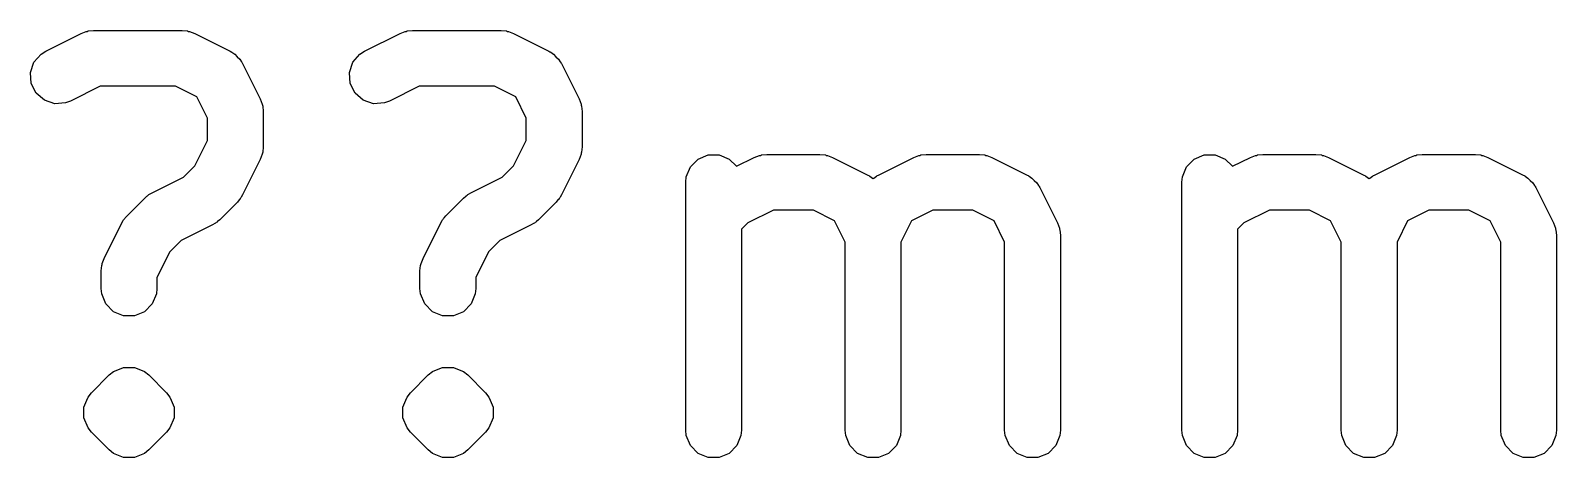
# Model space of a CAD drawing. Extents: x -2.5 to 14, y -2.7 to -1.2.
# Drawn here: x -1.8161 to -1.6546, y -2.3623 to -2.3171 of the extents above; entities that cross this region are included whole.
import ezdxf

# ---------------------------------------------------------------- set-up
doc = ezdxf.new("R2010")
doc.units = 0
doc.header["$MEASUREMENT"] = 0
doc.layers.add('BLACK', color=7, linetype='CONTINUOUS')

msp = doc.modelspace()

# ---------------------------------------------------------------- linework, layer by layer
at = {"layer": 'BLACK', "linetype": 'CONTINUOUS'}
for p, q in [((-1.81071, -2.3174), (-1.81017, -2.31719)), ((-1.81017, -2.31719), (-1.81006, -2.31719)), ((-1.81006, -2.31719), (-1.80996, -2.31714)), ((-1.80996, -2.31714), (-1.80939, -2.31709)), ((-1.80939, -2.31709), (-1.80001, -2.31709)), ((-1.80001, -2.31709), (-1.79944, -2.31714)), ((-1.79944, -2.31714), (-1.79934, -2.31719)), ((-1.79934, -2.31719), (-1.79923, -2.31719)), ((-1.79923, -2.31719), (-1.79869, -2.3174)), ((-1.77696, -2.3174), (-1.77642, -2.31719)), ((-1.77642, -2.31719), (-1.77632, -2.31719)), ((-1.77632, -2.31719), (-1.77622, -2.31714)), ((-1.77622, -2.31714), (-1.77564, -2.31709)), ((-1.77564, -2.31709), (-1.76627, -2.31709)), ((-1.76627, -2.31709), (-1.76569, -2.31714)), ((-1.76569, -2.31714), (-1.76559, -2.31719)), ((-1.76559, -2.31719), (-1.76549, -2.31719)), ((-1.76549, -2.31719), (-1.76495, -2.3174)), ((-1.81446, -2.31927), (-1.81071, -2.3174)), ((-1.79869, -2.3174), (-1.79494, -2.31927)), ((-1.78071, -2.31927), (-1.77696, -2.3174)), ((-1.76495, -2.3174), (-1.7612, -2.31927)), ((-1.81607, -2.32155), (-1.8157, -2.32045)), ((-1.8157, -2.32045), (-1.81495, -2.31958)), ((-1.81495, -2.31958), (-1.81446, -2.31927)), ((-1.79494, -2.31927), (-1.79485, -2.31934)), ((-1.79485, -2.31934), (-1.7948, -2.31935)), ((-1.7948, -2.31935), (-1.79475, -2.3194)), ((-1.79475, -2.3194), (-1.79445, -2.31958)), ((-1.79445, -2.31958), (-1.79421, -2.31986)), ((-1.79421, -2.31986), (-1.79393, -2.32011)), ((-1.79393, -2.32011), (-1.79375, -2.3204)), ((-1.79375, -2.3204), (-1.7937, -2.32045)), ((-1.7937, -2.32045), (-1.79368, -2.3205)), ((-1.79368, -2.3205), (-1.79362, -2.32059)), ((-1.78232, -2.32155), (-1.78196, -2.32045)), ((-1.78196, -2.32045), (-1.7812, -2.31958)), ((-1.7812, -2.31958), (-1.78071, -2.31927)), ((-1.7612, -2.31927), (-1.7611, -2.31934)), ((-1.7611, -2.31934), (-1.76106, -2.31935)), ((-1.76106, -2.31935), (-1.761, -2.3194)), ((-1.761, -2.3194), (-1.76071, -2.31958)), ((-1.76071, -2.31958), (-1.76047, -2.31986)), ((-1.76047, -2.31986), (-1.76019, -2.32011)), ((-1.76019, -2.32011), (-1.76, -2.3204)), ((-1.76, -2.3204), (-1.75995, -2.32045)), ((-1.75995, -2.32045), (-1.75994, -2.3205)), ((-1.75994, -2.3205), (-1.75988, -2.32059)), ((-1.81599, -2.3227), (-1.81607, -2.32155)), ((-1.79362, -2.32059), (-1.79175, -2.32434)), ((-1.78224, -2.3227), (-1.78232, -2.32155)), ((-1.75988, -2.32059), (-1.758, -2.32434)), ((-1.81547, -2.32373), (-1.81599, -2.3227)), ((-1.8146, -2.32448), (-1.81547, -2.32373)), ((-1.80869, -2.32299), (-1.81182, -2.32456)), ((-1.80071, -2.32299), (-1.80869, -2.32299)), ((-1.79847, -2.32412), (-1.80071, -2.32299)), ((-1.78172, -2.32373), (-1.78224, -2.3227)), ((-1.78085, -2.32448), (-1.78172, -2.32373)), ((-1.77495, -2.32299), (-1.77807, -2.32456)), ((-1.76697, -2.32299), (-1.77495, -2.32299)), ((-1.76472, -2.32412), (-1.76697, -2.32299)), ((-1.81351, -2.32485), (-1.8146, -2.32448)), ((-1.81236, -2.32476), (-1.81351, -2.32485)), ((-1.81182, -2.32456), (-1.81236, -2.32476)), ((-1.79734, -2.32636), (-1.79847, -2.32412)), ((-1.79175, -2.32434), (-1.79154, -2.32489)), ((-1.79154, -2.32489), (-1.79153, -2.32499)), ((-1.79153, -2.32499), (-1.79149, -2.32509)), ((-1.79149, -2.32509), (-1.79144, -2.32567)), ((-1.77976, -2.32485), (-1.78085, -2.32448)), ((-1.77861, -2.32476), (-1.77976, -2.32485)), ((-1.77807, -2.32456), (-1.77861, -2.32476)), ((-1.7636, -2.32636), (-1.76472, -2.32412)), ((-1.758, -2.32434), (-1.7578, -2.32489)), ((-1.7578, -2.32489), (-1.75779, -2.32499)), ((-1.75779, -2.32499), (-1.75775, -2.32509)), ((-1.75775, -2.32509), (-1.75769, -2.32567)), ((-1.79734, -2.32872), (-1.79734, -2.32636)), ((-1.79144, -2.32567), (-1.79144, -2.32941)), ((-1.7636, -2.32872), (-1.7636, -2.32636)), ((-1.75769, -2.32567), (-1.75769, -2.32941)), ((-1.79869, -2.33141), (-1.79734, -2.32872)), ((-1.79154, -2.33019), (-1.79175, -2.33074)), ((-1.79153, -2.33009), (-1.79154, -2.33019)), ((-1.79149, -2.32999), (-1.79153, -2.33009)), ((-1.79144, -2.32941), (-1.79149, -2.32999)), ((-1.76495, -2.33141), (-1.7636, -2.32872)), ((-1.7578, -2.33019), (-1.758, -2.33074)), ((-1.75779, -2.33009), (-1.7578, -2.33019)), ((-1.75775, -2.32999), (-1.75779, -2.33009)), ((-1.75769, -2.32941), (-1.75775, -2.32999)), ((-1.74541, -2.33071), (-1.74435, -2.33027)), ((-1.74435, -2.33027), (-1.7432, -2.33027)), ((-1.7432, -2.33027), (-1.74213, -2.33071)), ((-1.73882, -2.33031), (-1.73872, -2.33027)), ((-1.73872, -2.33027), (-1.73815, -2.33021)), ((-1.73815, -2.33021), (-1.73252, -2.33021)), ((-1.73252, -2.33021), (-1.73195, -2.33027)), ((-1.73195, -2.33027), (-1.73185, -2.33031)), ((-1.72195, -2.33031), (-1.72185, -2.33027)), ((-1.72185, -2.33027), (-1.72127, -2.33021)), ((-1.72127, -2.33021), (-1.71565, -2.33021)), ((-1.71565, -2.33021), (-1.71507, -2.33027)), ((-1.71507, -2.33027), (-1.71498, -2.33031)), ((-1.69292, -2.33071), (-1.69185, -2.33027)), ((-1.69185, -2.33027), (-1.6907, -2.33027)), ((-1.6907, -2.33027), (-1.68964, -2.33071)), ((-1.68633, -2.33031), (-1.68623, -2.33027)), ((-1.68623, -2.33027), (-1.68565, -2.33021)), ((-1.68565, -2.33021), (-1.68003, -2.33021)), ((-1.68003, -2.33021), (-1.67945, -2.33027)), ((-1.67945, -2.33027), (-1.67936, -2.33031)), ((-1.66945, -2.33031), (-1.66936, -2.33027)), ((-1.66936, -2.33027), (-1.66878, -2.33021)), ((-1.66878, -2.33021), (-1.66316, -2.33021)), ((-1.66316, -2.33021), (-1.66258, -2.33027)), ((-1.66258, -2.33027), (-1.66248, -2.33031)), ((-1.79989, -2.33261), (-1.79869, -2.33141)), ((-1.79175, -2.33074), (-1.79362, -2.33448)), ((-1.76614, -2.33261), (-1.76495, -2.33141)), ((-1.758, -2.33074), (-1.75988, -2.33448)), ((-1.74667, -2.33259), (-1.74623, -2.33152)), ((-1.74623, -2.33152), (-1.74541, -2.33071)), ((-1.74213, -2.33071), (-1.74137, -2.33147)), ((-1.74137, -2.33147), (-1.73947, -2.33052)), ((-1.73947, -2.33052), (-1.73893, -2.33032)), ((-1.73893, -2.33032), (-1.73882, -2.33031)), ((-1.73185, -2.33031), (-1.73174, -2.33032)), ((-1.73174, -2.33032), (-1.7312, -2.33052)), ((-1.7312, -2.33052), (-1.72745, -2.3324)), ((-1.72634, -2.3324), (-1.72259, -2.33052)), ((-1.72259, -2.33052), (-1.72205, -2.33032)), ((-1.72205, -2.33032), (-1.72195, -2.33031)), ((-1.71498, -2.33031), (-1.71487, -2.33032)), ((-1.71487, -2.33032), (-1.71433, -2.33052)), ((-1.71433, -2.33052), (-1.71058, -2.3324)), ((-1.69417, -2.33259), (-1.69373, -2.33152)), ((-1.69373, -2.33152), (-1.69292, -2.33071)), ((-1.68964, -2.33071), (-1.68887, -2.33147)), ((-1.68887, -2.33147), (-1.68697, -2.33052)), ((-1.68697, -2.33052), (-1.68643, -2.33032)), ((-1.68643, -2.33032), (-1.68633, -2.33031)), ((-1.67936, -2.33031), (-1.67925, -2.33032)), ((-1.67925, -2.33032), (-1.67871, -2.33052)), ((-1.67871, -2.33052), (-1.67496, -2.3324)), ((-1.67385, -2.3324), (-1.6701, -2.33052)), ((-1.6701, -2.33052), (-1.66956, -2.33032)), ((-1.66956, -2.33032), (-1.66945, -2.33031)), ((-1.66248, -2.33031), (-1.66238, -2.33032)), ((-1.66238, -2.33032), (-1.66184, -2.33052)), ((-1.66184, -2.33052), (-1.65809, -2.3324)), ((-1.80321, -2.33427), (-1.79989, -2.33261)), ((-1.76946, -2.33427), (-1.76614, -2.33261)), ((-1.74672, -2.33316), (-1.74667, -2.33259)), ((-1.74672, -2.35941), (-1.74672, -2.33316)), ((-1.72745, -2.3324), (-1.72736, -2.33246)), ((-1.72736, -2.33246), (-1.72731, -2.33247)), ((-1.72731, -2.33247), (-1.72725, -2.33252)), ((-1.72725, -2.33252), (-1.72696, -2.33271)), ((-1.72696, -2.33271), (-1.7269, -2.33278)), ((-1.7269, -2.33278), (-1.72683, -2.33271)), ((-1.72683, -2.33271), (-1.72654, -2.33252)), ((-1.72654, -2.33252), (-1.72649, -2.33247)), ((-1.72649, -2.33247), (-1.72644, -2.33246)), ((-1.72644, -2.33246), (-1.72634, -2.3324)), ((-1.71058, -2.3324), (-1.71048, -2.33246)), ((-1.71048, -2.33246), (-1.71044, -2.33247)), ((-1.71044, -2.33247), (-1.71038, -2.33252)), ((-1.71038, -2.33252), (-1.71009, -2.33271)), ((-1.71009, -2.33271), (-1.70985, -2.33299)), ((-1.70985, -2.33299), (-1.70957, -2.33323)), ((-1.70957, -2.33323), (-1.70938, -2.33352)), ((-1.69423, -2.33316), (-1.69417, -2.33259)), ((-1.69423, -2.35941), (-1.69423, -2.33316)), ((-1.67496, -2.3324), (-1.67486, -2.33246)), ((-1.67486, -2.33246), (-1.67482, -2.33247)), ((-1.67482, -2.33247), (-1.67476, -2.33252)), ((-1.67476, -2.33252), (-1.67447, -2.33271)), ((-1.67447, -2.33271), (-1.6744, -2.33278)), ((-1.6744, -2.33278), (-1.67434, -2.33271)), ((-1.67434, -2.33271), (-1.67405, -2.33252)), ((-1.67405, -2.33252), (-1.67399, -2.33247)), ((-1.67399, -2.33247), (-1.67395, -2.33246)), ((-1.67395, -2.33246), (-1.67385, -2.3324)), ((-1.65809, -2.3324), (-1.65799, -2.33246)), ((-1.65799, -2.33246), (-1.65794, -2.33247)), ((-1.65794, -2.33247), (-1.65789, -2.33252)), ((-1.65789, -2.33252), (-1.6576, -2.33271)), ((-1.6576, -2.33271), (-1.65735, -2.33299)), ((-1.65735, -2.33299), (-1.65707, -2.33323)), ((-1.65707, -2.33323), (-1.65689, -2.33352)), ((-1.80585, -2.3367), (-1.80398, -2.33483)), ((-1.80398, -2.33483), (-1.80375, -2.33464)), ((-1.80375, -2.33464), (-1.8037, -2.33458)), ((-1.8037, -2.33458), (-1.80361, -2.33452)), ((-1.80361, -2.33452), (-1.80353, -2.33446)), ((-1.80353, -2.33446), (-1.80346, -2.33443)), ((-1.80346, -2.33443), (-1.80321, -2.33427)), ((-1.79399, -2.33503), (-1.79418, -2.33525)), ((-1.79393, -2.33497), (-1.79399, -2.33503)), ((-1.79388, -2.33489), (-1.79393, -2.33497)), ((-1.79381, -2.3348), (-1.79388, -2.33489)), ((-1.79378, -2.33473), (-1.79381, -2.3348)), ((-1.79362, -2.33448), (-1.79378, -2.33473)), ((-1.77211, -2.3367), (-1.77023, -2.33483)), ((-1.77023, -2.33483), (-1.77, -2.33464)), ((-1.77, -2.33464), (-1.76995, -2.33458)), ((-1.76995, -2.33458), (-1.76986, -2.33452)), ((-1.76986, -2.33452), (-1.76978, -2.33446)), ((-1.76978, -2.33446), (-1.76971, -2.33443)), ((-1.76971, -2.33443), (-1.76946, -2.33427)), ((-1.76025, -2.33503), (-1.76043, -2.33525)), ((-1.76019, -2.33497), (-1.76025, -2.33503)), ((-1.76013, -2.33489), (-1.76019, -2.33497)), ((-1.76006, -2.3348), (-1.76013, -2.33489)), ((-1.76003, -2.33473), (-1.76006, -2.3348)), ((-1.75988, -2.33448), (-1.76003, -2.33473)), ((-1.70938, -2.33352), (-1.70934, -2.33358)), ((-1.70934, -2.33358), (-1.70932, -2.33362)), ((-1.70932, -2.33362), (-1.70926, -2.33372)), ((-1.70926, -2.33372), (-1.70738, -2.33747)), ((-1.65689, -2.33352), (-1.65684, -2.33358)), ((-1.65684, -2.33358), (-1.65683, -2.33362)), ((-1.65683, -2.33362), (-1.65677, -2.33372)), ((-1.65677, -2.33372), (-1.65489, -2.33747)), ((-1.80604, -2.33693), (-1.80585, -2.3367)), ((-1.79418, -2.33525), (-1.79605, -2.33713)), ((-1.77229, -2.33693), (-1.77211, -2.3367)), ((-1.76043, -2.33525), (-1.76231, -2.33713)), ((-1.73745, -2.33612), (-1.74015, -2.33747)), ((-1.73322, -2.33612), (-1.73745, -2.33612)), ((-1.73097, -2.33724), (-1.73322, -2.33612)), ((-1.72058, -2.33612), (-1.72282, -2.33724)), ((-1.71635, -2.33612), (-1.72058, -2.33612)), ((-1.7141, -2.33724), (-1.71635, -2.33612)), ((-1.68496, -2.33612), (-1.68765, -2.33747)), ((-1.68073, -2.33612), (-1.68496, -2.33612)), ((-1.67848, -2.33724), (-1.68073, -2.33612)), ((-1.66808, -2.33612), (-1.67033, -2.33724)), ((-1.66385, -2.33612), (-1.66808, -2.33612)), ((-1.66161, -2.33724), (-1.66385, -2.33612)), ((-1.80828, -2.34122), (-1.8064, -2.33747)), ((-1.8064, -2.33747), (-1.80625, -2.33722)), ((-1.80625, -2.33722), (-1.80622, -2.33715)), ((-1.80622, -2.33715), (-1.80615, -2.33707)), ((-1.80615, -2.33707), (-1.8061, -2.33698)), ((-1.8061, -2.33698), (-1.80604, -2.33693)), ((-1.79682, -2.33768), (-1.80014, -2.33934)), ((-1.79657, -2.33752), (-1.79682, -2.33768)), ((-1.7965, -2.33749), (-1.79657, -2.33752)), ((-1.79642, -2.33743), (-1.7965, -2.33749)), ((-1.79633, -2.33737), (-1.79642, -2.33743)), ((-1.79628, -2.33731), (-1.79633, -2.33737)), ((-1.79605, -2.33713), (-1.79628, -2.33731)), ((-1.77453, -2.34122), (-1.77266, -2.33747)), ((-1.77266, -2.33747), (-1.7725, -2.33722)), ((-1.7725, -2.33722), (-1.77247, -2.33715)), ((-1.77247, -2.33715), (-1.77241, -2.33707)), ((-1.77241, -2.33707), (-1.77235, -2.33698)), ((-1.77235, -2.33698), (-1.77229, -2.33693)), ((-1.76307, -2.33768), (-1.76639, -2.33934)), ((-1.76283, -2.33752), (-1.76307, -2.33768)), ((-1.76275, -2.33749), (-1.76283, -2.33752)), ((-1.76267, -2.33743), (-1.76275, -2.33749)), ((-1.76258, -2.33737), (-1.76267, -2.33743)), ((-1.76253, -2.33731), (-1.76258, -2.33737)), ((-1.76231, -2.33713), (-1.76253, -2.33731)), ((-1.74015, -2.33747), (-1.74082, -2.33814)), ((-1.74082, -2.33814), (-1.74082, -2.35941)), ((-1.72985, -2.33949), (-1.73097, -2.33724)), ((-1.72282, -2.33724), (-1.72395, -2.33949)), ((-1.71298, -2.33949), (-1.7141, -2.33724)), ((-1.70738, -2.33747), (-1.70718, -2.33801)), ((-1.70718, -2.33801), (-1.70717, -2.33811)), ((-1.70717, -2.33811), (-1.70713, -2.33821)), ((-1.70713, -2.33821), (-1.70707, -2.33879)), ((-1.68765, -2.33747), (-1.68833, -2.33814)), ((-1.68833, -2.33814), (-1.68833, -2.35941)), ((-1.67736, -2.33949), (-1.67848, -2.33724)), ((-1.67033, -2.33724), (-1.67145, -2.33949)), ((-1.66048, -2.33949), (-1.66161, -2.33724)), ((-1.65489, -2.33747), (-1.65468, -2.33801)), ((-1.65468, -2.33801), (-1.65468, -2.33811)), ((-1.65468, -2.33811), (-1.65464, -2.33821)), ((-1.65464, -2.33821), (-1.65458, -2.33879)), ((-1.80014, -2.33934), (-1.80134, -2.34054)), ((-1.76639, -2.33934), (-1.76759, -2.34054)), ((-1.72985, -2.35941), (-1.72985, -2.33949)), ((-1.72395, -2.33949), (-1.72395, -2.35941)), ((-1.71298, -2.35941), (-1.71298, -2.33949)), ((-1.70707, -2.33879), (-1.70707, -2.35941)), ((-1.67736, -2.35941), (-1.67736, -2.33949)), ((-1.67145, -2.33949), (-1.67145, -2.35941)), ((-1.66048, -2.35941), (-1.66048, -2.33949)), ((-1.65458, -2.33879), (-1.65458, -2.35941)), ((-1.80849, -2.34176), (-1.80828, -2.34122)), ((-1.80134, -2.34054), (-1.80269, -2.34323)), ((-1.77474, -2.34176), (-1.77453, -2.34122)), ((-1.76759, -2.34054), (-1.76894, -2.34323)), ((-1.80859, -2.34254), (-1.80853, -2.34196)), ((-1.80859, -2.34441), (-1.80859, -2.34254)), ((-1.80853, -2.34196), (-1.80849, -2.34186)), ((-1.80849, -2.34186), (-1.80849, -2.34176)), ((-1.77485, -2.34254), (-1.77479, -2.34196)), ((-1.77485, -2.34441), (-1.77485, -2.34254)), ((-1.77479, -2.34196), (-1.77475, -2.34186)), ((-1.77475, -2.34186), (-1.77474, -2.34176)), ((-1.80853, -2.34499), (-1.80859, -2.34441)), ((-1.80269, -2.34441), (-1.80274, -2.34499)), ((-1.80269, -2.34323), (-1.80269, -2.34441)), ((-1.77479, -2.34499), (-1.77485, -2.34441)), ((-1.76894, -2.34441), (-1.769, -2.34499)), ((-1.76894, -2.34323), (-1.76894, -2.34441)), ((-1.80809, -2.34605), (-1.80853, -2.34499)), ((-1.80728, -2.34687), (-1.80809, -2.34605)), ((-1.80318, -2.34605), (-1.804, -2.34687)), ((-1.80274, -2.34499), (-1.80318, -2.34605)), ((-1.77435, -2.34605), (-1.77479, -2.34499)), ((-1.77353, -2.34687), (-1.77435, -2.34605)), ((-1.76944, -2.34605), (-1.77025, -2.34687)), ((-1.769, -2.34499), (-1.76944, -2.34605)), ((-1.80621, -2.34731), (-1.80728, -2.34687)), ((-1.80506, -2.34731), (-1.80621, -2.34731)), ((-1.804, -2.34687), (-1.80506, -2.34731)), ((-1.77247, -2.34731), (-1.77353, -2.34687)), ((-1.77132, -2.34731), (-1.77247, -2.34731)), ((-1.77025, -2.34687), (-1.77132, -2.34731)), ((-1.80666, -2.35295), (-1.80621, -2.35277)), ((-1.80621, -2.35277), (-1.80506, -2.35277)), ((-1.80506, -2.35277), (-1.80506, -2.35277)), ((-1.80506, -2.35277), (-1.80462, -2.35295)), ((-1.77291, -2.35295), (-1.77247, -2.35277)), ((-1.77247, -2.35277), (-1.77132, -2.35277)), ((-1.77132, -2.35277), (-1.77132, -2.35277)), ((-1.77132, -2.35277), (-1.77088, -2.35295)), ((-1.8096, -2.35545), (-1.80773, -2.35357)), ((-1.80773, -2.35357), (-1.80728, -2.35321)), ((-1.80728, -2.35321), (-1.80666, -2.35295)), ((-1.80728, -2.35321), (-1.80728, -2.35321)), ((-1.80462, -2.35295), (-1.804, -2.35321)), ((-1.804, -2.35321), (-1.804, -2.35321)), ((-1.804, -2.35321), (-1.80355, -2.35357)), ((-1.80355, -2.35357), (-1.80168, -2.35545)), ((-1.77586, -2.35545), (-1.77398, -2.35357)), ((-1.77398, -2.35357), (-1.77353, -2.35321)), ((-1.77353, -2.35321), (-1.77291, -2.35295)), ((-1.77353, -2.35321), (-1.77353, -2.35321)), ((-1.77088, -2.35295), (-1.77025, -2.35321)), ((-1.77025, -2.35321), (-1.77025, -2.35321)), ((-1.77025, -2.35321), (-1.7698, -2.35357)), ((-1.7698, -2.35357), (-1.76793, -2.35545)), ((-1.81011, -2.35624), (-1.80997, -2.3559)), ((-1.80997, -2.3559), (-1.8096, -2.35545)), ((-1.80168, -2.35545), (-1.80131, -2.3559)), ((-1.80131, -2.3559), (-1.80117, -2.35624)), ((-1.77636, -2.35624), (-1.77622, -2.3559)), ((-1.77622, -2.3559), (-1.77586, -2.35545)), ((-1.76793, -2.35545), (-1.76756, -2.3559)), ((-1.76756, -2.3559), (-1.76742, -2.35624)), ((-1.81041, -2.35696), (-1.81011, -2.35624)), ((-1.81041, -2.35811), (-1.81041, -2.35696)), ((-1.80117, -2.35624), (-1.80087, -2.35696)), ((-1.80087, -2.35696), (-1.80087, -2.35811)), ((-1.77666, -2.35696), (-1.77636, -2.35624)), ((-1.77666, -2.35811), (-1.77666, -2.35696)), ((-1.76742, -2.35624), (-1.76712, -2.35696)), ((-1.76712, -2.35696), (-1.76712, -2.35811)), ((-1.80997, -2.35918), (-1.81041, -2.35811)), ((-1.8096, -2.35962), (-1.80997, -2.35918)), ((-1.80131, -2.35918), (-1.80168, -2.35962)), ((-1.80087, -2.35811), (-1.80131, -2.35918)), ((-1.77622, -2.35918), (-1.77666, -2.35811)), ((-1.77586, -2.35962), (-1.77622, -2.35918)), ((-1.76756, -2.35918), (-1.76793, -2.35962)), ((-1.76712, -2.35811), (-1.76756, -2.35918)), ((-1.80773, -2.3615), (-1.8096, -2.35962)), ((-1.80168, -2.35962), (-1.80355, -2.3615)), ((-1.77398, -2.3615), (-1.77586, -2.35962)), ((-1.76793, -2.35962), (-1.7698, -2.3615)), ((-1.74667, -2.35999), (-1.74672, -2.35941)), ((-1.74623, -2.36105), (-1.74667, -2.35999)), ((-1.74088, -2.35999), (-1.74132, -2.36105)), ((-1.74082, -2.35941), (-1.74088, -2.35999)), ((-1.72979, -2.35999), (-1.72985, -2.35941)), ((-1.72935, -2.36105), (-1.72979, -2.35999)), ((-1.724, -2.35999), (-1.72444, -2.36105)), ((-1.72395, -2.35941), (-1.724, -2.35999)), ((-1.71292, -2.35999), (-1.71298, -2.35941)), ((-1.71248, -2.36105), (-1.71292, -2.35999)), ((-1.70713, -2.35999), (-1.70757, -2.36105)), ((-1.70707, -2.35941), (-1.70713, -2.35999)), ((-1.69417, -2.35999), (-1.69423, -2.35941)), ((-1.69373, -2.36105), (-1.69417, -2.35999)), ((-1.68838, -2.35999), (-1.68882, -2.36105)), ((-1.68833, -2.35941), (-1.68838, -2.35999)), ((-1.6773, -2.35999), (-1.67736, -2.35941)), ((-1.67686, -2.36105), (-1.6773, -2.35999)), ((-1.67151, -2.35999), (-1.67195, -2.36105)), ((-1.67145, -2.35941), (-1.67151, -2.35999)), ((-1.66043, -2.35999), (-1.66048, -2.35941)), ((-1.65999, -2.36105), (-1.66043, -2.35999)), ((-1.65464, -2.35999), (-1.65508, -2.36105)), ((-1.65458, -2.35941), (-1.65464, -2.35999)), ((-1.80728, -2.36187), (-1.80773, -2.3615)), ((-1.80621, -2.36231), (-1.80728, -2.36187)), ((-1.80506, -2.36231), (-1.80621, -2.36231)), ((-1.80621, -2.36231), (-1.80621, -2.36231)), ((-1.804, -2.36187), (-1.80506, -2.36231)), ((-1.80506, -2.36231), (-1.80506, -2.36231)), ((-1.80355, -2.3615), (-1.804, -2.36187)), ((-1.77353, -2.36187), (-1.77398, -2.3615)), ((-1.77247, -2.36231), (-1.77353, -2.36187)), ((-1.77132, -2.36231), (-1.77247, -2.36231)), ((-1.77247, -2.36231), (-1.77247, -2.36231)), ((-1.77025, -2.36187), (-1.77132, -2.36231)), ((-1.77132, -2.36231), (-1.77132, -2.36231)), ((-1.7698, -2.3615), (-1.77025, -2.36187)), ((-1.74541, -2.36187), (-1.74623, -2.36105)), ((-1.74435, -2.36231), (-1.74541, -2.36187)), ((-1.7432, -2.36231), (-1.74435, -2.36231)), ((-1.74213, -2.36187), (-1.7432, -2.36231)), ((-1.74132, -2.36105), (-1.74213, -2.36187)), ((-1.72854, -2.36187), (-1.72935, -2.36105)), ((-1.72747, -2.36231), (-1.72854, -2.36187)), ((-1.72632, -2.36231), (-1.72747, -2.36231)), ((-1.72526, -2.36187), (-1.72632, -2.36231)), ((-1.72444, -2.36105), (-1.72526, -2.36187)), ((-1.71167, -2.36187), (-1.71248, -2.36105)), ((-1.7106, -2.36231), (-1.71167, -2.36187)), ((-1.70945, -2.36231), (-1.7106, -2.36231)), ((-1.70839, -2.36187), (-1.70945, -2.36231)), ((-1.70757, -2.36105), (-1.70839, -2.36187)), ((-1.69292, -2.36187), (-1.69373, -2.36105)), ((-1.69185, -2.36231), (-1.69292, -2.36187)), ((-1.6907, -2.36231), (-1.69185, -2.36231)), ((-1.68964, -2.36187), (-1.6907, -2.36231)), ((-1.68882, -2.36105), (-1.68964, -2.36187)), ((-1.67605, -2.36187), (-1.67686, -2.36105)), ((-1.67498, -2.36231), (-1.67605, -2.36187)), ((-1.67383, -2.36231), (-1.67498, -2.36231)), ((-1.67276, -2.36187), (-1.67383, -2.36231)), ((-1.67195, -2.36105), (-1.67276, -2.36187)), ((-1.65917, -2.36187), (-1.65999, -2.36105)), ((-1.65811, -2.36231), (-1.65917, -2.36187)), ((-1.65696, -2.36231), (-1.65811, -2.36231)), ((-1.65589, -2.36187), (-1.65696, -2.36231)), ((-1.65508, -2.36105), (-1.65589, -2.36187))]:
    msp.add_line(p, q, dxfattribs=at)

doc.saveas('drawing.dxf')
